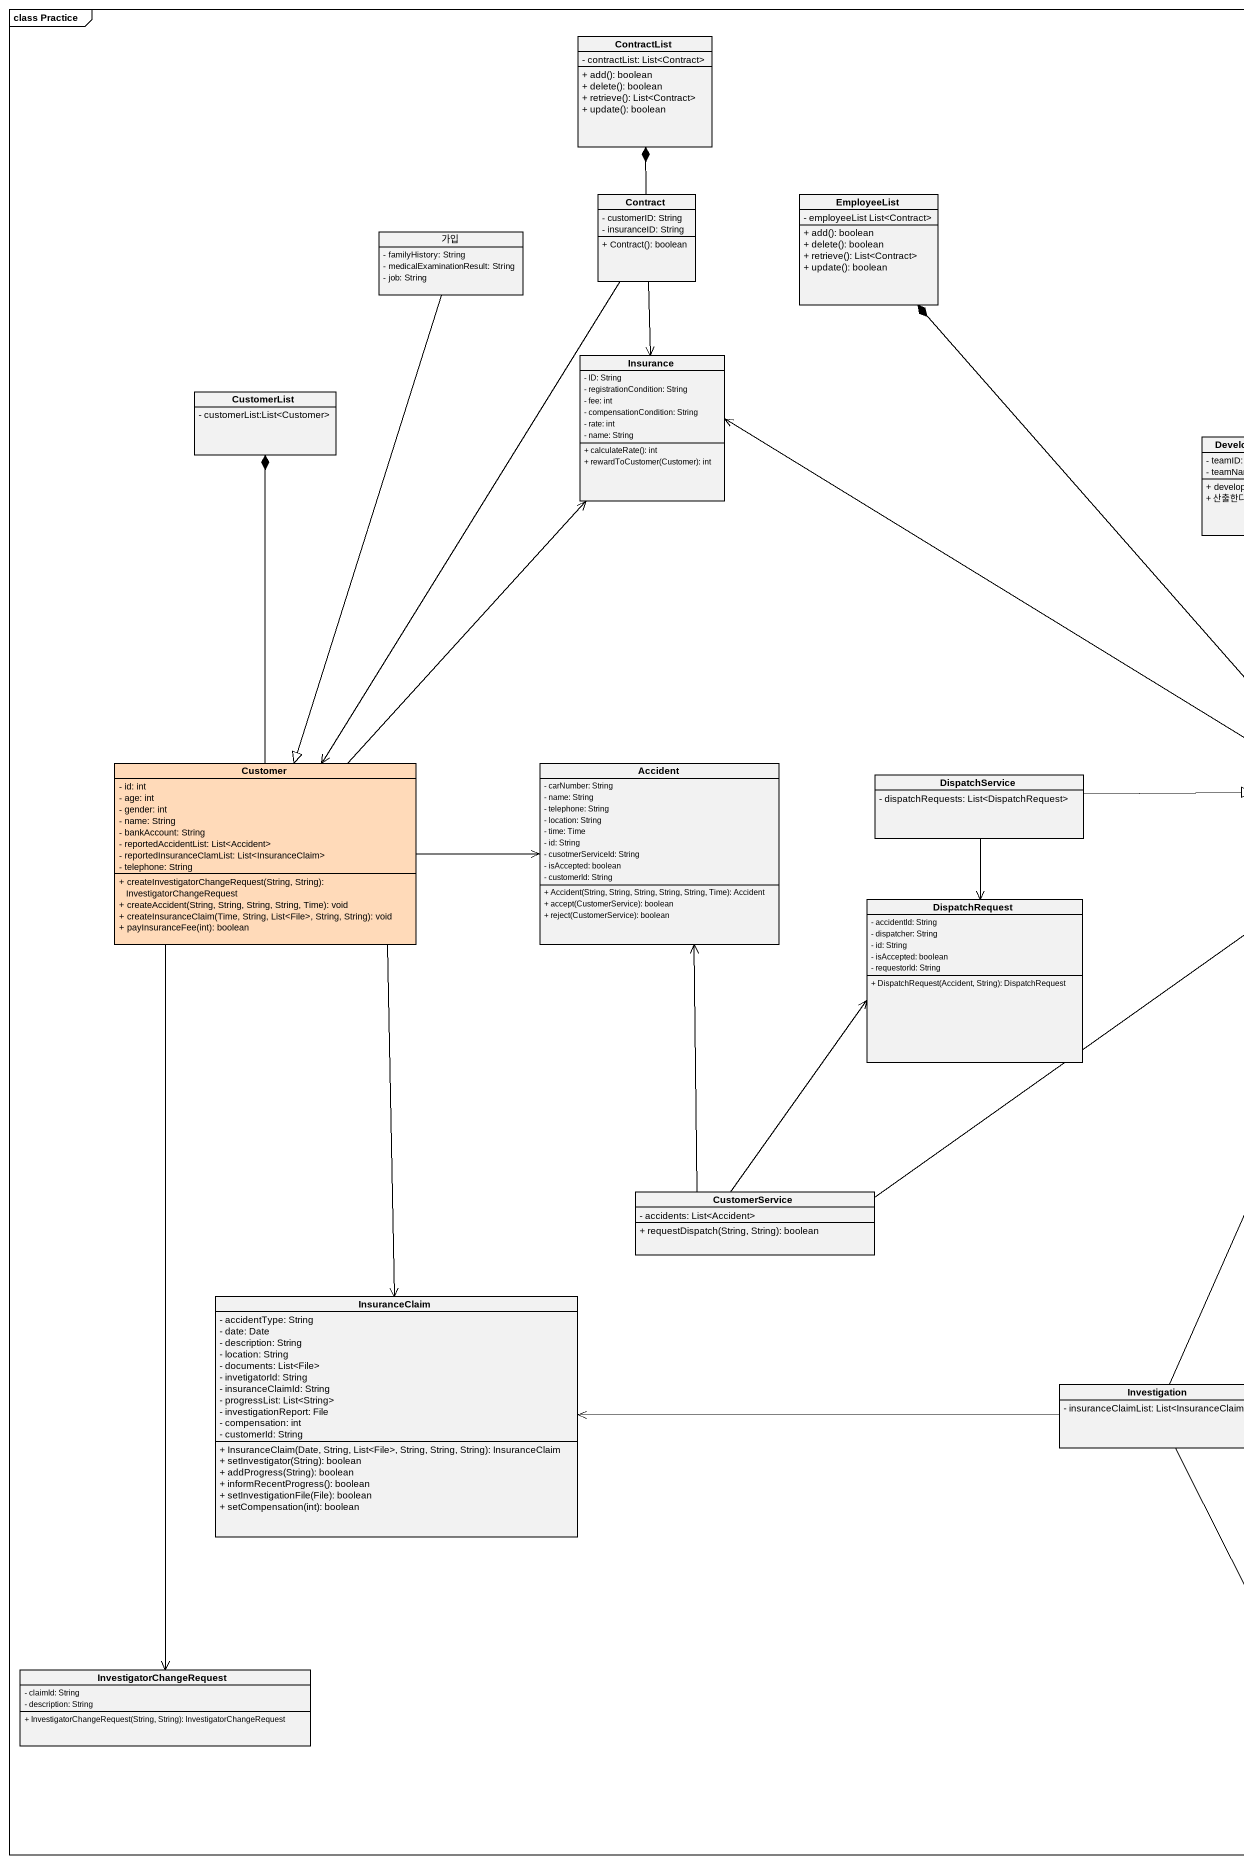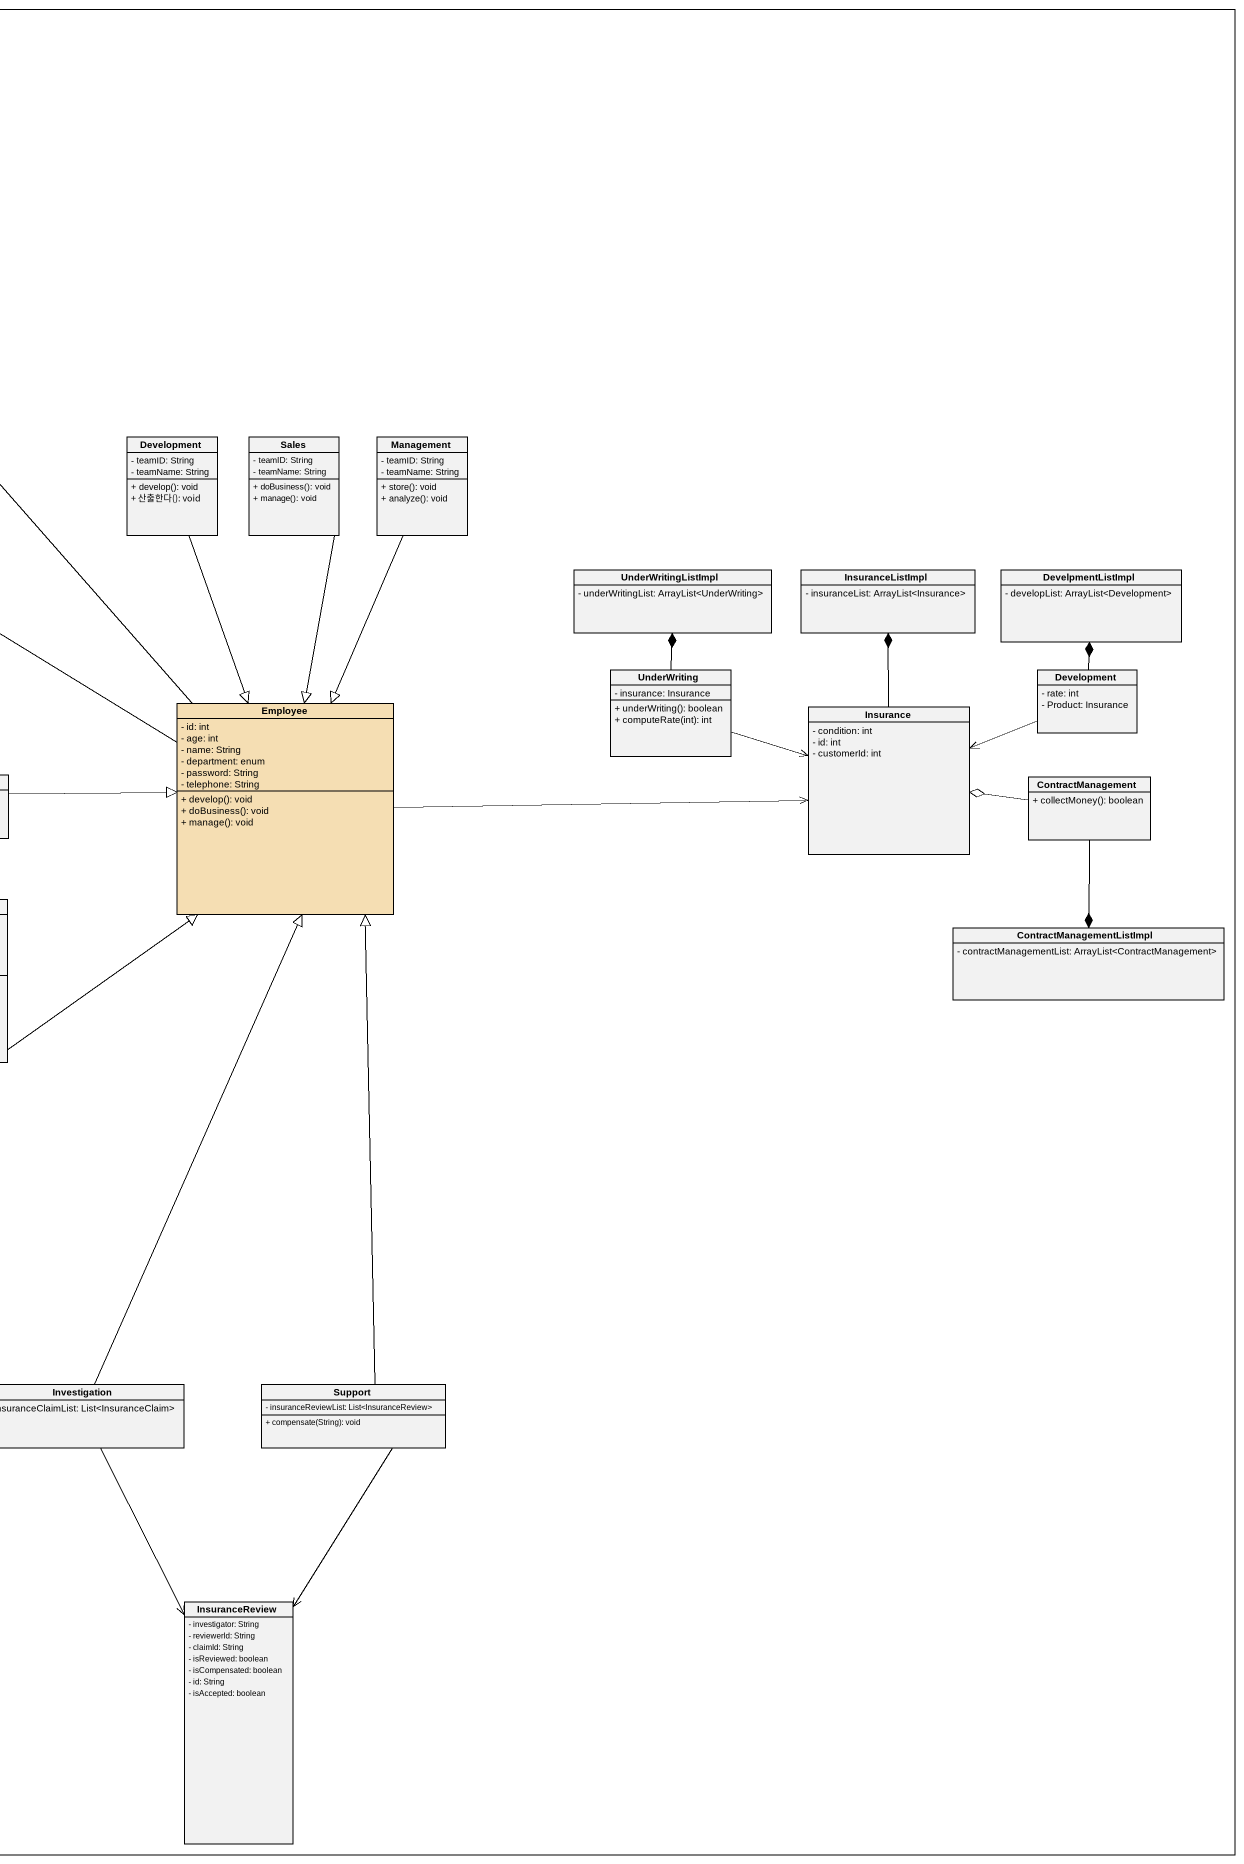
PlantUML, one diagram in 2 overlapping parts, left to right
@startuml
mainframe class Practice
hide circle
hide empty members
skinparam classAttributeIconSize 0
class ContractList {
  - contractList: List<Contract>
  + add(): boolean
  + delete(): boolean
  + retrieve(): List<Contract>
  + update(): boolean
}
class Contract {
  - customerID: String
  - insuranceID: String
  + Contract(): boolean
}
class EmployeeList {
  - employeeList List<Contract>
  + add(): boolean
  + delete(): boolean
  + retrieve(): List<Contract>
  + update(): boolean
}
class 가입 {
  - familyHistory: String
  - medicalExaminationResult: String
  - job: String
}
class Insurance {
  - ID: String
  - registrationCondition: String
  - fee: int
  - compensationCondition: String
  - rate: int
  - name: String
  + calculateRate(): int
  + rewardToCustomer(Customer): int
}
class CustomerList {
  - customerList:List<Customer>
}
class Development {
  - teamID: String
  - teamName: String
  + develop(): void
  + 산출한다(): void
}
class Sales {
  - teamID: String
  - teamName: String
  + doBusiness(): void
  + manage(): void
}
class Management {
  - teamID: String
  - teamName: String
  + store(): void
  + analyze(): void
}
class UnderWritingListImpl {
  - underWritingList: ArrayList<UnderWriting>
}
class InsuranceListImpl {
  - insuranceList: ArrayList<Insurance>
}
class DevelpmentListImpl {
  - developList: ArrayList<Development>
}
class UnderWriting {
  - insurance: Insurance
  + underWriting(): boolean
  + computeRate(int): int
}
class "Development" as Development_2 {
  - rate: int
  - Product: Insurance
}
class Employee #F5DEB3 {
  - id: int
  - age: int
  - name: String
  - department: enum
  - password: String
  - telephone: String
  + develop(): void
  + doBusiness(): void
  + manage(): void
}
class "Insurance" as Insurance_2 {
  - condition: int
  - id: int
  - customerId: int
}
class Customer #FFDAB9 {
  - id: int
  - age: int
  - gender: int
  - name: String
  - bankAccount: String
  - reportedAccidentList: List<Accident>
  - reportedInsuranceClamList: List<InsuranceClaim>
  - telephone: String
  + createInvestigatorChangeRequest(String, String): InvestigatorChangeRequest
  + createAccident(String, String, String, String, Time): void
  + createInsuranceClaim(Time, String, List<File>, String, String): void
  + payInsuranceFee(int): boolean
}
class Accident {
  - carNumber: String
  - name: String
  - telephone: String
  - location: String
  - time: Time
  - id: String
  - cusotmerServiceId: String
  - isAccepted: boolean
  - customerId: String
  + Accident(String, String, String, String, String, Time): Accident
  + accept(CustomerService): boolean
  + reject(CustomerService): boolean
}
class DispatchService {
  - dispatchRequests: List<DispatchRequest>
}
class ContractManagement {
  + collectMoney(): boolean
}
class DispatchRequest {
  - accidentId: String
  - dispatcher: String
  - id: String
  - isAccepted: boolean
  - requestorId: String
  + DispatchRequest(Accident, String): DispatchRequest
}
class ContractManagementListImpl {
  - contractManagementList: ArrayList<ContractManagement>
}
class CustomerService {
  - accidents: List<Accident>
  + requestDispatch(String, String): boolean
}
class InsuranceClaim {
  - accidentType: String
  - date: Date
  - description: String
  - location: String
  - documents: List<File>
  - invetigatorId: String
  - insuranceClaimId: String
  - progressList: List<String>
  - investigationReport: File
  - compensation: int
  - customerId: String
  + InsuranceClaim(Date, String, List<File>, String, String, String): InsuranceClaim
  + setInvestigator(String): boolean
  + addProgress(String): boolean
  + informRecentProgress(): boolean
  + setInvestigationFile(File): boolean
  + setCompensation(int): boolean
}
class Investigation {
  - insuranceClaimList: List<InsuranceClaim>
}
class Support {
  - insuranceReviewList: List<InsuranceReview>
  + compensate(String): void
}
class InsuranceReview {
  - investigator: String
  - reviewerId: String
  - claimId: String
  - isReviewed: boolean
  - isCompensated: boolean
  - id: String
  - isAccepted: boolean
}
class InvestigatorChangeRequest {
  - claimId: String
  - description: String
  + InvestigatorChangeRequest(String, String): InvestigatorChangeRequest
}
Contract -up-* ContractList
Contract --> Insurance
Contract --> Customer
가입 --|> Customer
Development --|> Employee
Sales --|> Employee
Management --|> Employee
UnderWriting -up-* UnderWritingListImpl
UnderWriting -right-> Insurance_2
Development_2 -up-* DevelpmentListImpl
Development_2 -left-> Insurance_2
Employee -up-* EmployeeList
Employee -left-> Insurance
Employee -right-> Insurance_2
Insurance_2 -up-* InsuranceListImpl
Customer -up-> Insurance
Customer -up-* CustomerList
Customer -right-> Accident
Customer --> InsuranceClaim
Customer --> InvestigatorChangeRequest
DispatchService -right-|> Employee
DispatchService --> DispatchRequest
ContractManagement -left-o Insurance_2
ContractManagement --* ContractManagementListImpl
CustomerService -up-|> Employee
CustomerService -up-> Accident
CustomerService -up-> DispatchRequest
Investigation -up-|> Employee
Investigation -left-> InsuranceClaim
Investigation --> InsuranceReview
Support -up-|> Employee
Support --> InsuranceReview
@enduml
